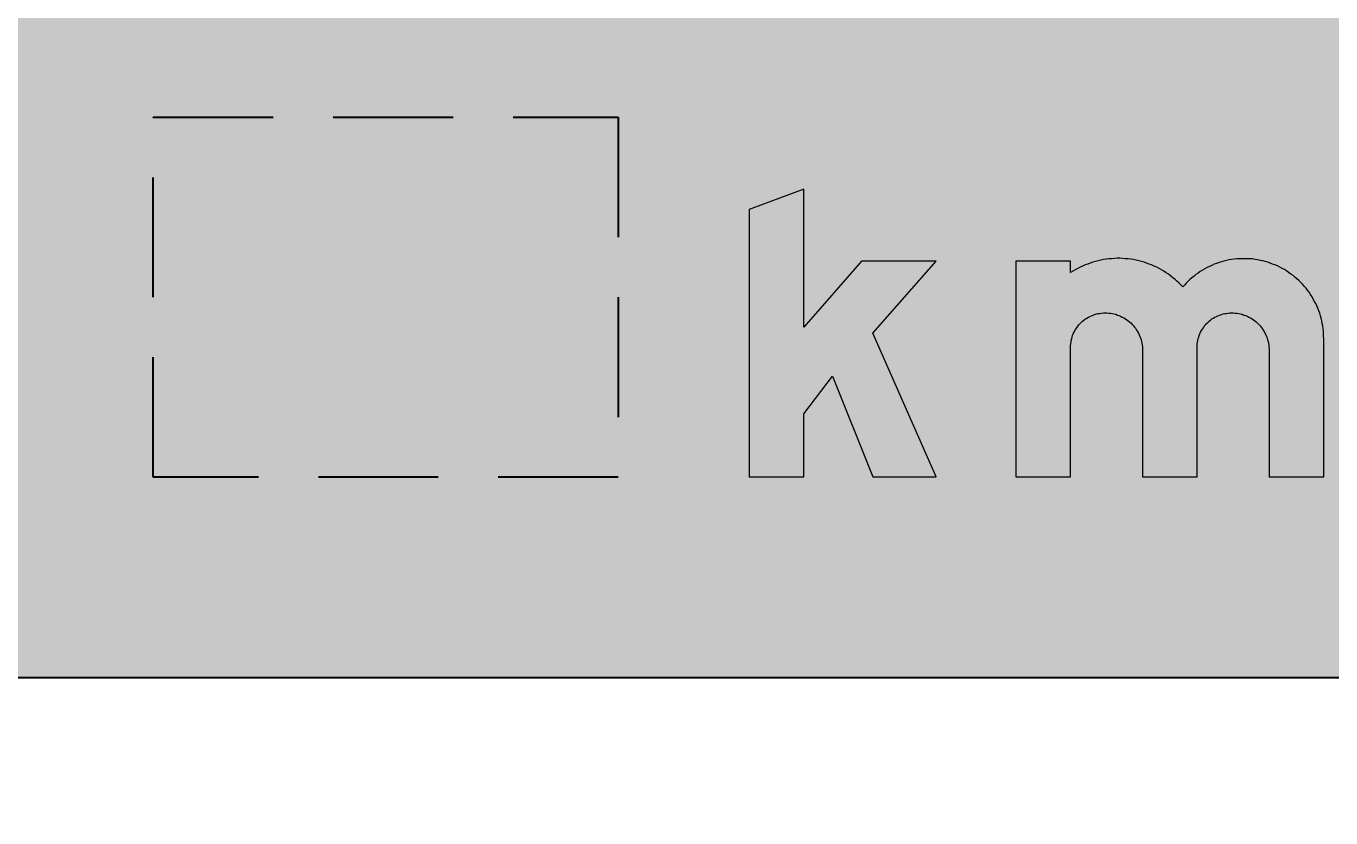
# Model space of a CAD drawing. Extents: x 0 to 1025, y -1312 to 297.
# Drawn here: x 260.65 to 293.29, y 86.79 to 106.6 of the extents above; entities that cross this region are included whole.
import ezdxf

# ---------------------------------------------------------------- set-up
doc = ezdxf.new("R2010")
doc.units = 0
doc.header["$LTSCALE"] = 6
doc.header["$MEASUREMENT"] = 0
doc.header["$PDSIZE"] = 1
doc.linetypes.add('HIDDEN', pattern=[0.375, 0.25, -0.125])
doc.layers.get('0').update_dxf_attribs({"linetype": 'CONTINUOUS'})
doc.layers.get('DEFPOINTS').update_dxf_attribs({"linetype": 'CONTINUOUS'})
doc.layers.add('L25', color=1, linetype='CONTINUOUS')
doc.layers.add('T25', color=1, linetype='CONTINUOUS')
doc.layers.add('yellow', color=7, linetype='CONTINUOUS', true_color=0xfcd900)
doc.styles.add('ISO', font='iso3098b.shx')
doc.dimstyles.new('SIGNSDIM', dxfattribs={"dimtxt": 2.5, "dimasz": 0.2, "dimexe": 1, "dimexo": 1.5, "dimgap": 1, "dimtad": 1, "dimtoh": 1, "dimdec": 4, "dimlfac": 10, "dimrnd": 1, "dimdsep": 46, "dimtxsty": 'ISO', "dimblk": 'SGNDIM', "dimcen": 2.5, "dimse2": 1, "dimadec": 0, "dimazin": 0, "dimtfac": 1, "dimtdec": 4, "dimtix": 1, "dimtmove": 0, "dimatfit": 3, "dimldrblk": 'SGNDIM', "dimfxl": 1, "dimtolj": 1, "dimtzin": 0, "dimarcsym": 0})

# ---------------------------------------------------------------- blocks, each defined once
blk = doc.blocks.new('SGNDIM')
for p, q in [((0, 4.5), (0, -4.5)), ((0, 0), (-1, 0))]:
    blk.add_line(p, q)
blk = doc.blocks.new('*D85')
at = {"layer": 'DEFPOINTS', "color": 0}
for p in [(218.941, 133.624), (298.963, 133.624), (298.963, 79.377)]:
    blk.add_point(p, dxfattribs=at)
at = {"layer": 'T25', "color": 0, "lineweight": -2}
blk.add_line((219.141, 79.377), (298.763, 79.377), dxfattribs=at)
at = {"layer": 'T25', "color": 0, "lineweight": -2, "xscale": 0.2, "yscale": 0.2, "zscale": 0.2, "rotation": 180}
blk.add_blockref('SGNDIM', (218.941, 79.377), dxfattribs=at)
at = {"layer": 'T25', "color": 0, "lineweight": -2, "xscale": 0.2, "yscale": 0.2, "zscale": 0.2}
blk.add_blockref('SGNDIM', (298.963, 79.377), dxfattribs=at)
at = {"layer": 'T25', "color": 0, "insert": (258.952, 81.627), "char_height": 2.5, "attachment_point": 5, "style": 'ISO'}
blk.add_mtext('\\A1;800', dxfattribs=at)
blk = doc.blocks.new('*D88')
at = {"layer": 'DEFPOINTS', "color": 0}
for p in [(218.941, 125.781), (298.963, 125.781), (298.963, 71.533)]:
    blk.add_point(p, dxfattribs=at)
at = {"layer": 'T25', "color": 0, "lineweight": -2}
blk.add_line((219.141, 71.533), (298.763, 71.533), dxfattribs=at)
at = {"layer": 'T25', "color": 0, "lineweight": -2, "xscale": 0.2, "yscale": 0.2, "zscale": 0.2, "rotation": 180}
blk.add_blockref('SGNDIM', (218.941, 71.533), dxfattribs=at)
at = {"layer": 'T25', "color": 0, "lineweight": -2, "xscale": 0.2, "yscale": 0.2, "zscale": 0.2}
blk.add_blockref('SGNDIM', (298.963, 71.533), dxfattribs=at)
at = {"layer": 'T25', "color": 0, "insert": (258.952, 73.783), "char_height": 2.5, "attachment_point": 5, "style": 'ISO'}
blk.add_mtext('\\A1;800', dxfattribs=at)
blk = doc.blocks.new('*D91')
at = {"layer": 'DEFPOINTS', "color": 0}
for p in [(218.941, 118.077), (298.963, 118.077), (298.963, 63.829)]:
    blk.add_point(p, dxfattribs=at)
at = {"layer": 'T25', "color": 0, "lineweight": -2}
blk.add_line((219.141, 63.829), (298.763, 63.829), dxfattribs=at)
at = {"layer": 'T25', "color": 0, "lineweight": -2, "xscale": 0.2, "yscale": 0.2, "zscale": 0.2, "rotation": 180}
blk.add_blockref('SGNDIM', (218.941, 63.829), dxfattribs=at)
at = {"layer": 'T25', "color": 0, "lineweight": -2, "xscale": 0.2, "yscale": 0.2, "zscale": 0.2}
blk.add_blockref('SGNDIM', (298.963, 63.829), dxfattribs=at)
at = {"layer": 'T25', "color": 0, "insert": (258.952, 66.079), "char_height": 2.5, "attachment_point": 5, "style": 'ISO'}
blk.add_mtext('\\A1;800', dxfattribs=at)
blk = doc.blocks.new('*D94')
at = {"layer": 'DEFPOINTS', "color": 0}
for p in [(218.941, 95.379), (298.963, 95.379), (298.963, 56.204)]:
    blk.add_point(p, dxfattribs=at)
at = {"layer": 'T25', "color": 0, "lineweight": -2}
blk.add_line((219.141, 56.204), (298.763, 56.204), dxfattribs=at)
at = {"layer": 'T25', "color": 0, "lineweight": -2, "xscale": 0.2, "yscale": 0.2, "zscale": 0.2, "rotation": 180}
blk.add_blockref('SGNDIM', (218.941, 56.204), dxfattribs=at)
at = {"layer": 'T25', "color": 0, "lineweight": -2, "xscale": 0.2, "yscale": 0.2, "zscale": 0.2}
blk.add_blockref('SGNDIM', (298.963, 56.204), dxfattribs=at)
at = {"layer": 'T25', "color": 0, "insert": (258.952, 58.454), "char_height": 2.5, "attachment_point": 5, "style": 'ISO'}
blk.add_mtext('\\A1;800', dxfattribs=at)
blk = doc.blocks.new('*D109')
at = {"layer": 'DEFPOINTS', "color": 0}
for p in [(312.099, 151.293), (199.383, 90.304), (213.745, 90.304)]:
    blk.add_point(p, dxfattribs=at)
at = {"layer": 'T25', "color": 0, "lineweight": -2}
for p, q in [((199.383, 151.093), (199.383, 90.504)), ((212.245, 90.304), (198.383, 90.304))]:
    blk.add_line(p, q, dxfattribs=at)
at = {"layer": 'T25', "color": 0, "lineweight": -2, "xscale": 0.2, "yscale": 0.2, "zscale": 0.2}
for p, rotation in [((199.383, 151.293), 90), ((199.383, 90.304), 270)]:
    blk.add_blockref('SGNDIM', p, dxfattribs=dict(at, rotation=rotation))
at = {"layer": 'T25', "color": 0, "insert": (197.133, 120.798), "char_height": 2.5, "attachment_point": 5, "rotation": 90, "style": 'ISO'}
blk.add_mtext('\\A1;610', dxfattribs=at)

msp = doc.modelspace()

# ---------------------------------------------------------------- hatches: boundary and pattern name
at = {"layer": 'L25'}
h = msp.add_hatch(color=256, dxfattribs=at)
h.paths.add_polyline_path([(278.734327, 95.319405), (280.102372, 95.319405), (280.102372, 96.901931), (280.821175, 97.841012), (281.829818, 95.319405), (283.412344, 95.319405), (281.829818, 98.919217), (283.412344, 100.722021), (281.545775, 100.722021), (280.102372, 99.064137), (280.102372, 102.519029), (278.734327, 102.014707)])
h.paths.add_polyline_path([(291.742343, 98.490254), (291.742343, 95.319405), (293.110387, 95.319405), (293.110387, 98.774297), (293.10459, 98.843858), (293.10459, 98.907623), (293.098794, 98.971388), (293.092997, 99.035153), (293.081403, 99.098918), (293.06981, 99.162682), (293.058216, 99.226447), (293.040826, 99.290212), (293.023435, 99.353977), (293.006045, 99.417741), (292.982858, 99.475709), (292.95967, 99.539474), (292.936483, 99.597442), (292.907499, 99.65541), (292.878515, 99.713378), (292.843734, 99.771346), (292.81475, 99.829314), (292.77997, 99.887282), (292.739392, 99.939453), (292.704611, 99.991624), (292.664034, 100.043796), (292.617659, 100.09017), (292.577082, 100.142341), (292.530707, 100.188716), (292.484333, 100.23509), (292.437959, 100.275668), (292.385787, 100.322042), (292.339413, 100.36262), (292.287242, 100.3974), (292.229274, 100.437978), (292.177103, 100.472759), (292.124931, 100.50754), (292.066963, 100.536524), (292.008995, 100.571304), (291.951028, 100.600288), (291.887263, 100.623475), (291.829295, 100.646663), (291.76553, 100.66985), (291.707562, 100.693037), (291.643797, 100.710427), (291.580032, 100.727818), (291.516268, 100.739411), (291.452503, 100.751005), (291.388738, 100.762599), (291.324973, 100.774192), (291.261209, 100.779989), (291.191647, 100.779989), (291.127882, 100.779989), (291.064117, 100.779989), (291.000353, 100.779989), (290.936588, 100.774192), (290.867026, 100.768395), (290.803261, 100.756802), (290.739497, 100.751005), (290.675732, 100.733615), (290.611967, 100.722021), (290.548202, 100.704631), (290.490234, 100.681443), (290.42647, 100.664053), (290.368502, 100.640866), (290.304737, 100.611882), (290.246769, 100.588695), (290.188801, 100.559711), (290.130833, 100.52493), (290.072865, 100.495946), (290.020694, 100.461165), (289.968522, 100.420588), (289.910555, 100.385807), (289.86418, 100.345229), (289.812009, 100.304652), (289.759838, 100.258277), (289.713463, 100.2177), (289.667089, 100.171325), (289.626511, 100.119154), (289.580137, 100.07278), (289.533763, 100.124951), (289.487388, 100.171325), (289.435217, 100.2177), (289.388843, 100.264074), (289.330875, 100.304652), (289.278703, 100.351026), (289.226532, 100.391604), (289.168564, 100.426384), (289.110596, 100.466962), (289.052628, 100.501743), (288.988864, 100.536524), (288.930896, 100.565507), (288.867131, 100.594491), (288.803366, 100.623475), (288.739601, 100.646663), (288.675836, 100.66985), (288.612072, 100.693037), (288.548307, 100.710427), (288.478745, 100.727818), (288.414981, 100.745208), (288.345419, 100.756802), (288.281654, 100.768395), (288.212093, 100.774192), (288.142531, 100.779989), (288.072969, 100.785786), (288.009205, 100.791583), (287.939643, 100.791583), (287.870082, 100.785786), (287.80052, 100.779989), (287.730958, 100.774192), (287.667194, 100.768395), (287.597632, 100.756802), (287.52807, 100.745208), (287.464306, 100.727818), (287.394744, 100.710427), (287.330979, 100.693037), (287.267214, 100.66985), (287.20345, 100.646663), (287.139685, 100.623475), (287.07592, 100.594491), (287.012155, 100.565507), (286.954187, 100.536524), (286.890423, 100.501743), (286.832455, 100.466962), (286.774487, 100.432181), (286.774487, 100.722021), (285.406442, 100.722021), (285.406442, 95.319405), (286.774487, 95.319405), (286.774487, 98.559815), (286.774487, 98.60619), (286.780283, 98.646767), (286.78608, 98.693142), (286.791877, 98.733719), (286.803471, 98.780094), (286.815064, 98.820671), (286.826658, 98.861249), (286.844048, 98.901826), (286.861439, 98.942404), (286.884626, 98.982982), (286.907813, 99.017762), (286.931, 99.052543), (286.954187, 99.093121), (286.983171, 99.122105), (287.012155, 99.156886), (287.041139, 99.18587), (287.07592, 99.214853), (287.110701, 99.243837), (287.145482, 99.272821), (287.180263, 99.296009), (287.22084, 99.319196), (287.255621, 99.336586), (287.296198, 99.353977), (287.336776, 99.371367), (287.377354, 99.382961), (287.423728, 99.400351), (287.464306, 99.406148), (287.51068, 99.411945), (287.551258, 99.417741), (287.597632, 99.423538), (287.63821, 99.423538), (287.684584, 99.423538), (287.730958, 99.417741), (287.771536, 99.417741), (287.81791, 99.406148), (287.858488, 99.400351), (287.904862, 99.388757), (287.94544, 99.371367), (287.986017, 99.359773), (288.026595, 99.342383), (288.067173, 99.319196), (288.10775, 99.301805), (288.148328, 99.278618), (288.183109, 99.249634), (288.217889, 99.226447), (288.25267, 99.197463), (288.287451, 99.168479), (288.316435, 99.133698), (288.345419, 99.104714), (288.374403, 99.069934), (288.403387, 99.035153), (288.426574, 98.994575), (288.449761, 98.959794), (288.472949, 98.919217), (288.490339, 98.878639), (288.507729, 98.838062), (288.52512, 98.797484), (288.536713, 98.75111), (288.548307, 98.710532), (288.559901, 98.664158), (288.565697, 98.62358), (288.571494, 98.577206), (288.571494, 98.530831), (288.577291, 98.490254), (288.577291, 95.319405), (289.939539, 95.319405), (289.939539, 98.559815), (289.945335, 98.60619), (289.945335, 98.646767), (289.951132, 98.693142), (289.956929, 98.733719), (289.968522, 98.780094), (289.980116, 98.820671), (289.99171, 98.861249), (290.0091, 98.901826), (290.02649, 98.942404), (290.049678, 98.982982), (290.072865, 99.017762), (290.096052, 99.052543), (290.119239, 99.093121), (290.148223, 99.122105), (290.177207, 99.156886), (290.206191, 99.18587), (290.240972, 99.214853), (290.275753, 99.243837), (290.310534, 99.272821), (290.345314, 99.296009), (290.385892, 99.319196), (290.42647, 99.336586), (290.46125, 99.353977), (290.501828, 99.371367), (290.548202, 99.382961), (290.58878, 99.400351), (290.629357, 99.406148), (290.675732, 99.411945), (290.716309, 99.417741), (290.762684, 99.423538), (290.803261, 99.423538), (290.849636, 99.423538), (290.89601, 99.417741), (290.936588, 99.417741), (290.982962, 99.406148), (291.02354, 99.400351), (291.069914, 99.388757), (291.110492, 99.371367), (291.151069, 99.359773), (291.197444, 99.342383), (291.232225, 99.319196), (291.272802, 99.301805), (291.31338, 99.278618), (291.34816, 99.249634), (291.382941, 99.226447), (291.417722, 99.197463), (291.452503, 99.168479), (291.481487, 99.133698), (291.516268, 99.104714), (291.539455, 99.069934), (291.568439, 99.035153), (291.591626, 98.994575), (291.614813, 98.959794), (291.638, 98.919217), (291.655391, 98.878639), (291.672781, 98.838062), (291.690172, 98.797484), (291.701765, 98.75111), (291.713359, 98.710532), (291.724952, 98.664158), (291.730749, 98.62358), (291.736546, 98.577206), (291.742343, 98.530831)])
at = {"layer": 'yellow'}
h = msp.add_hatch(color=256, dxfattribs=at)
edge = h.paths.add_edge_path()
edge.add_arc((293.954325, 260.341126), 9.997745, 0, 90)
edge.add_line((293.954325, 270.338871), (223.949814, 270.338871))
edge.add_arc((223.949814, 260.341126), 9.997745, 90, 180)
edge.add_line((213.95207, 260.341126), (213.95207, 100.30153))
edge.add_arc((223.949814, 100.30153), 9.997745, 180, 270)
edge.add_line((223.949814, 90.303785), (293.954325, 90.303785))
edge.add_arc((293.954325, 100.30153), 9.997745, 270, 360)
edge.add_line((303.95207, 100.30153), (303.95207, 260.341126))
edge = h.paths.add_edge_path(flags=16)
edge.add_arc((223.949814, 260.341126), 7.998196, 90, 180)
edge.add_line((215.951619, 260.341126), (215.951619, 237.346313))
edge.add_arc((223.949814, 237.346313), 7.998196, 180, 270)
edge.add_line((223.949814, 229.348118), (247.944401, 229.348118))
edge.add_arc((247.944401, 237.346313), 7.998196, 270, 360)
edge.add_line((255.942597, 237.346313), (255.942597, 260.341126))
edge.add_arc((247.944401, 260.341126), 7.998196, 360, 450)
edge.add_line((247.944401, 268.339322), (223.949814, 268.339322))
edge = h.paths.add_edge_path(flags=16)
edge.add_arc((269.959738, 260.341126), 7.998196, 90, 180)
edge.add_line((261.961543, 260.341126), (261.961543, 237.346313))
edge.add_arc((269.959738, 237.346313), 7.998196, 180, 270)
edge.add_line((269.959738, 229.348118), (293.954325, 229.348118))
edge.add_arc((293.954325, 237.346313), 7.998196, 270, 360)
edge.add_line((301.952521, 237.346313), (301.952521, 260.341126))
edge.add_arc((293.954325, 260.341126), 7.998196, 360, 450)
edge.add_line((293.954325, 268.339322), (269.959738, 268.339322))
edge = h.paths.add_edge_path(flags=16)
edge.add_arc((295.713513, 191.253747), 3.199471, 315, 405)
edge.add_line((297.975881, 193.516114), (261.214437, 230.277558))
edge.add_arc((258.95207, 228.01519), 3.199471, 45, 135)
edge.add_line((256.689702, 230.277558), (219.928259, 193.516114))
edge.add_arc((222.190626, 191.253747), 3.199471, 135, 225)
edge.add_line((219.928259, 188.991379), (256.689702, 152.229936))
edge.add_arc((258.95207, 154.492303), 3.199471, 225, 315)
edge.add_line((261.214437, 152.229936), (297.975881, 188.991379))
h.paths.add_polyline_path([(218.969249, 109.292307), (218.969249, 146.292307), (298.934891, 146.292307), (298.934891, 109.292307)], flags=16)
h.paths.add_polyline_path([(248.666335, 104.321833), (248.666335, 102.87843), (250.735792, 102.87843), (250.735792, 95.319405), (252.173398, 95.319405), (252.173398, 102.87843), (254.242855, 102.87843), (254.242855, 104.321833)], flags=16)
h.paths.add_polyline_path([(241.379759, 104.321833), (242.910114, 104.321833), (244.260768, 101.527776), (245.611422, 104.321833), (247.13598, 104.321833), (244.979571, 99.997421), (247.321477, 95.319405), (245.791123, 95.319405), (244.260768, 98.472863), (242.730413, 95.319405), (241.200058, 95.319405), (243.541965, 99.997421)], flags=16)
h.paths.add_polyline_path([(233.988841, 104.321833), (239.20596, 104.321833), (239.20596, 102.87843), (235.432244, 102.87843), (235.432244, 100.722021), (238.040803, 100.722021), (238.040803, 99.278618), (235.432244, 99.278618), (235.432244, 96.762808), (239.478409, 96.762808), (239.478409, 95.319405), (233.988841, 95.319405)], flags=16)
h.paths.add_polyline_path([(224.853087, 104.321833), (226.377645, 104.321833), (229.438355, 98.287366), (229.438355, 104.321833), (230.875961, 104.321833), (230.875961, 95.319405), (229.345606, 95.319405), (226.290693, 101.348075), (226.290693, 95.319405), (224.853087, 95.319405)], flags=16)
h.paths.add_polyline_path([(278.734327, 95.319405), (280.102372, 95.319405), (280.102372, 96.901931), (280.821175, 97.841012), (281.829818, 95.319405), (283.412344, 95.319405), (281.829818, 98.919217), (283.412344, 100.722021), (281.545775, 100.722021), (280.102372, 99.064137), (280.102372, 102.519029), (278.734327, 102.014707)], flags=16)
h.paths.add_polyline_path([(291.742343, 98.490254), (291.742343, 95.319405), (293.110387, 95.319405), (293.110387, 98.774297), (293.10459, 98.843858), (293.10459, 98.907623), (293.098794, 98.971388), (293.092997, 99.035153), (293.081403, 99.098918), (293.06981, 99.162682), (293.058216, 99.226447), (293.040826, 99.290212), (293.023435, 99.353977), (293.006045, 99.417741), (292.982858, 99.475709), (292.95967, 99.539474), (292.936483, 99.597442), (292.907499, 99.65541), (292.878515, 99.713378), (292.843734, 99.771346), (292.81475, 99.829314), (292.77997, 99.887282), (292.739392, 99.939453), (292.704611, 99.991624), (292.664034, 100.043796), (292.617659, 100.09017), (292.577082, 100.142341), (292.530707, 100.188716), (292.484333, 100.23509), (292.437959, 100.275668), (292.385787, 100.322042), (292.339413, 100.36262), (292.287242, 100.3974), (292.229274, 100.437978), (292.177103, 100.472759), (292.124931, 100.50754), (292.066963, 100.536524), (292.008995, 100.571304), (291.951028, 100.600288), (291.887263, 100.623475), (291.829295, 100.646663), (291.76553, 100.66985), (291.707562, 100.693037), (291.643797, 100.710427), (291.580032, 100.727818), (291.516268, 100.739411), (291.452503, 100.751005), (291.388738, 100.762599), (291.324973, 100.774192), (291.261209, 100.779989), (291.191647, 100.779989), (291.127882, 100.779989), (291.064117, 100.779989), (291.000353, 100.779989), (290.936588, 100.774192), (290.867026, 100.768395), (290.803261, 100.756802), (290.739497, 100.751005), (290.675732, 100.733615), (290.611967, 100.722021), (290.548202, 100.704631), (290.490234, 100.681443), (290.42647, 100.664053), (290.368502, 100.640866), (290.304737, 100.611882), (290.246769, 100.588695), (290.188801, 100.559711), (290.130833, 100.52493), (290.072865, 100.495946), (290.020694, 100.461165), (289.968522, 100.420588), (289.910555, 100.385807), (289.86418, 100.345229), (289.812009, 100.304652), (289.759838, 100.258277), (289.713463, 100.2177), (289.667089, 100.171325), (289.626511, 100.119154), (289.580137, 100.07278), (289.533763, 100.124951), (289.487388, 100.171325), (289.435217, 100.2177), (289.388843, 100.264074), (289.330875, 100.304652), (289.278703, 100.351026), (289.226532, 100.391604), (289.168564, 100.426384), (289.110596, 100.466962), (289.052628, 100.501743), (288.988864, 100.536524), (288.930896, 100.565507), (288.867131, 100.594491), (288.803366, 100.623475), (288.739601, 100.646663), (288.675836, 100.66985), (288.612072, 100.693037), (288.548307, 100.710427), (288.478745, 100.727818), (288.414981, 100.745208), (288.345419, 100.756802), (288.281654, 100.768395), (288.212093, 100.774192), (288.142531, 100.779989), (288.072969, 100.785786), (288.009205, 100.791583), (287.939643, 100.791583), (287.870082, 100.785786), (287.80052, 100.779989), (287.730958, 100.774192), (287.667194, 100.768395), (287.597632, 100.756802), (287.52807, 100.745208), (287.464306, 100.727818), (287.394744, 100.710427), (287.330979, 100.693037), (287.267214, 100.66985), (287.20345, 100.646663), (287.139685, 100.623475), (287.07592, 100.594491), (287.012155, 100.565507), (286.954187, 100.536524), (286.890423, 100.501743), (286.832455, 100.466962), (286.774487, 100.432181), (286.774487, 100.722021), (285.406442, 100.722021), (285.406442, 95.319405), (286.774487, 95.319405), (286.774487, 98.559815), (286.774487, 98.60619), (286.780283, 98.646767), (286.78608, 98.693142), (286.791877, 98.733719), (286.803471, 98.780094), (286.815064, 98.820671), (286.826658, 98.861249), (286.844048, 98.901826), (286.861439, 98.942404), (286.884626, 98.982982), (286.907813, 99.017762), (286.931, 99.052543), (286.954187, 99.093121), (286.983171, 99.122105), (287.012155, 99.156886), (287.041139, 99.18587), (287.07592, 99.214853), (287.110701, 99.243837), (287.145482, 99.272821), (287.180263, 99.296009), (287.22084, 99.319196), (287.255621, 99.336586), (287.296198, 99.353977), (287.336776, 99.371367), (287.377354, 99.382961), (287.423728, 99.400351), (287.464306, 99.406148), (287.51068, 99.411945), (287.551258, 99.417741), (287.597632, 99.423538), (287.63821, 99.423538), (287.684584, 99.423538), (287.730958, 99.417741), (287.771536, 99.417741), (287.81791, 99.406148), (287.858488, 99.400351), (287.904862, 99.388757), (287.94544, 99.371367), (287.986017, 99.359773), (288.026595, 99.342383), (288.067173, 99.319196), (288.10775, 99.301805), (288.148328, 99.278618), (288.183109, 99.249634), (288.217889, 99.226447), (288.25267, 99.197463), (288.287451, 99.168479), (288.316435, 99.133698), (288.345419, 99.104714), (288.374403, 99.069934), (288.403387, 99.035153), (288.426574, 98.994575), (288.449761, 98.959794), (288.472949, 98.919217), (288.490339, 98.878639), (288.507729, 98.838062), (288.52512, 98.797484), (288.536713, 98.75111), (288.548307, 98.710532), (288.559901, 98.664158), (288.565697, 98.62358), (288.571494, 98.577206), (288.571494, 98.530831), (288.577291, 98.490254), (288.577291, 95.319405), (289.939539, 95.319405), (289.939539, 98.559815), (289.945335, 98.60619), (289.945335, 98.646767), (289.951132, 98.693142), (289.956929, 98.733719), (289.968522, 98.780094), (289.980116, 98.820671), (289.99171, 98.861249), (290.0091, 98.901826), (290.02649, 98.942404), (290.049678, 98.982982), (290.072865, 99.017762), (290.096052, 99.052543), (290.119239, 99.093121), (290.148223, 99.122105), (290.177207, 99.156886), (290.206191, 99.18587), (290.240972, 99.214853), (290.275753, 99.243837), (290.310534, 99.272821), (290.345314, 99.296009), (290.385892, 99.319196), (290.42647, 99.336586), (290.46125, 99.353977), (290.501828, 99.371367), (290.548202, 99.382961), (290.58878, 99.400351), (290.629357, 99.406148), (290.675732, 99.411945), (290.716309, 99.417741), (290.762684, 99.423538), (290.803261, 99.423538), (290.849636, 99.423538), (290.89601, 99.417741), (290.936588, 99.417741), (290.982962, 99.406148), (291.02354, 99.400351), (291.069914, 99.388757), (291.110492, 99.371367), (291.151069, 99.359773), (291.197444, 99.342383), (291.232225, 99.319196), (291.272802, 99.301805), (291.31338, 99.278618), (291.34816, 99.249634), (291.382941, 99.226447), (291.417722, 99.197463), (291.452503, 99.168479), (291.481487, 99.133698), (291.516268, 99.104714), (291.539455, 99.069934), (291.568439, 99.035153), (291.591626, 98.994575), (291.614813, 98.959794), (291.638, 98.919217), (291.655391, 98.878639), (291.672781, 98.838062), (291.690172, 98.797484), (291.701765, 98.75111), (291.713359, 98.710532), (291.724952, 98.664158), (291.730749, 98.62358), (291.736546, 98.577206), (291.742343, 98.530831)], flags=16)

# ---------------------------------------------------------------- linework, layer by layer
at = {"layer": 'L25'}
msp.add_lwpolyline([(303.95207, 260.341126, 0.414213562), (293.954325, 270.338871), (223.949814, 270.338871, 0.414213562), (213.95207, 260.341126), (213.95207, 100.30153, 0.414213562), (223.949814, 90.303785), (293.954325, 90.303785, 0.414213562), (303.95207, 100.30153)], format="xyb", close=True, dxfattribs=at)
at = {"layer": 'L25', "linetype": 'HIDDEN', "ltscale": 2}
msp.add_lwpolyline([(263.832825, 95.315027), (263.832825, 104.317221), (275.460861, 104.317221), (275.460861, 95.315027)], close=True, dxfattribs=at)
at = {"layer": 'L25', "lineweight": 0}
for points in [[(278.734327, 95.319405), (280.102372, 95.319405), (280.102372, 96.901931), (280.821175, 97.841012), (281.829818, 95.319405), (283.412344, 95.319405), (281.829818, 98.919217), (283.412344, 100.722021), (281.545775, 100.722021), (280.102372, 99.064137), (280.102372, 102.519029), (278.734327, 102.014707), (278.734327, 95.319405)], [(291.742343, 98.490254), (291.742343, 95.319405), (293.110387, 95.319405), (293.110387, 98.774297), (293.10459, 98.843858), (293.10459, 98.907623), (293.098794, 98.971388), (293.092997, 99.035153), (293.081403, 99.098918), (293.06981, 99.162682), (293.058216, 99.226447), (293.040826, 99.290212), (293.023435, 99.353977), (293.006045, 99.417741), (292.982858, 99.475709), (292.95967, 99.539474), (292.936483, 99.597442), (292.907499, 99.65541), (292.878515, 99.713378), (292.843734, 99.771346), (292.81475, 99.829314), (292.77997, 99.887282), (292.739392, 99.939453), (292.704611, 99.991624), (292.664034, 100.043796), (292.617659, 100.09017), (292.577082, 100.142341), (292.530707, 100.188716), (292.484333, 100.23509), (292.437959, 100.275668), (292.385787, 100.322042), (292.339413, 100.36262), (292.287242, 100.3974), (292.229274, 100.437978), (292.177103, 100.472759), (292.124931, 100.50754), (292.066963, 100.536524), (292.008995, 100.571304), (291.951028, 100.600288), (291.887263, 100.623475), (291.829295, 100.646663), (291.76553, 100.66985), (291.707562, 100.693037), (291.643797, 100.710427), (291.580032, 100.727818), (291.516268, 100.739411), (291.452503, 100.751005), (291.388738, 100.762599), (291.324973, 100.774192), (291.261209, 100.779989), (291.191647, 100.779989), (291.127882, 100.779989), (291.064117, 100.779989), (291.000353, 100.779989), (290.936588, 100.774192), (290.867026, 100.768395), (290.803261, 100.756802), (290.739497, 100.751005), (290.675732, 100.733615), (290.611967, 100.722021), (290.548202, 100.704631), (290.490234, 100.681443), (290.42647, 100.664053), (290.368502, 100.640866), (290.304737, 100.611882), (290.246769, 100.588695), (290.188801, 100.559711), (290.130833, 100.52493), (290.072865, 100.495946), (290.020694, 100.461165), (289.968522, 100.420588), (289.910555, 100.385807), (289.86418, 100.345229), (289.812009, 100.304652), (289.759838, 100.258277), (289.713463, 100.2177), (289.667089, 100.171325), (289.626511, 100.119154), (289.580137, 100.07278), (289.533763, 100.124951), (289.487388, 100.171325), (289.435217, 100.2177), (289.388843, 100.264074), (289.330875, 100.304652), (289.278703, 100.351026), (289.226532, 100.391604), (289.168564, 100.426384), (289.110596, 100.466962), (289.052628, 100.501743), (288.988864, 100.536524), (288.930896, 100.565507), (288.867131, 100.594491), (288.803366, 100.623475), (288.739601, 100.646663), (288.675836, 100.66985), (288.612072, 100.693037), (288.548307, 100.710427), (288.478745, 100.727818), (288.414981, 100.745208), (288.345419, 100.756802), (288.281654, 100.768395), (288.212093, 100.774192), (288.142531, 100.779989), (288.072969, 100.785786), (288.009205, 100.791583), (287.939643, 100.791583), (287.870082, 100.785786), (287.80052, 100.779989), (287.730958, 100.774192), (287.667194, 100.768395), (287.597632, 100.756802), (287.52807, 100.745208), (287.464306, 100.727818), (287.394744, 100.710427), (287.330979, 100.693037), (287.267214, 100.66985), (287.20345, 100.646663), (287.139685, 100.623475), (287.07592, 100.594491), (287.012155, 100.565507), (286.954187, 100.536524), (286.890423, 100.501743), (286.832455, 100.466962), (286.774487, 100.432181), (286.774487, 100.722021), (285.406442, 100.722021), (285.406442, 95.319405), (286.774487, 95.319405), (286.774487, 98.559815), (286.774487, 98.60619), (286.780283, 98.646767), (286.78608, 98.693142), (286.791877, 98.733719), (286.803471, 98.780094), (286.815064, 98.820671), (286.826658, 98.861249), (286.844048, 98.901826), (286.861439, 98.942404), (286.884626, 98.982982), (286.907813, 99.017762), (286.931, 99.052543), (286.954187, 99.093121), (286.983171, 99.122105), (287.012155, 99.156886), (287.041139, 99.18587), (287.07592, 99.214853), (287.110701, 99.243837), (287.145482, 99.272821), (287.180263, 99.296009), (287.22084, 99.319196), (287.255621, 99.336586), (287.296198, 99.353977), (287.336776, 99.371367), (287.377354, 99.382961), (287.423728, 99.400351), (287.464306, 99.406148), (287.51068, 99.411945), (287.551258, 99.417741), (287.597632, 99.423538), (287.63821, 99.423538), (287.684584, 99.423538), (287.730958, 99.417741), (287.771536, 99.417741), (287.81791, 99.406148), (287.858488, 99.400351), (287.904862, 99.388757), (287.94544, 99.371367), (287.986017, 99.359773), (288.026595, 99.342383), (288.067173, 99.319196), (288.10775, 99.301805), (288.148328, 99.278618), (288.183109, 99.249634), (288.217889, 99.226447), (288.25267, 99.197463), (288.287451, 99.168479), (288.316435, 99.133698), (288.345419, 99.104714), (288.374403, 99.069934), (288.403387, 99.035153), (288.426574, 98.994575), (288.449761, 98.959794), (288.472949, 98.919217), (288.490339, 98.878639), (288.507729, 98.838062), (288.52512, 98.797484), (288.536713, 98.75111), (288.548307, 98.710532), (288.559901, 98.664158), (288.565697, 98.62358), (288.571494, 98.577206), (288.571494, 98.530831), (288.577291, 98.490254), (288.577291, 95.319405), (289.939539, 95.319405), (289.939539, 98.559815), (289.945335, 98.60619), (289.945335, 98.646767), (289.951132, 98.693142), (289.956929, 98.733719), (289.968522, 98.780094), (289.980116, 98.820671), (289.99171, 98.861249), (290.0091, 98.901826), (290.02649, 98.942404), (290.049678, 98.982982), (290.072865, 99.017762), (290.096052, 99.052543), (290.119239, 99.093121), (290.148223, 99.122105), (290.177207, 99.156886), (290.206191, 99.18587), (290.240972, 99.214853), (290.275753, 99.243837), (290.310534, 99.272821), (290.345314, 99.296009), (290.385892, 99.319196), (290.42647, 99.336586), (290.46125, 99.353977), (290.501828, 99.371367), (290.548202, 99.382961), (290.58878, 99.400351), (290.629357, 99.406148), (290.675732, 99.411945), (290.716309, 99.417741), (290.762684, 99.423538), (290.803261, 99.423538), (290.849636, 99.423538), (290.89601, 99.417741), (290.936588, 99.417741), (290.982962, 99.406148), (291.02354, 99.400351), (291.069914, 99.388757), (291.110492, 99.371367), (291.151069, 99.359773), (291.197444, 99.342383), (291.232225, 99.319196), (291.272802, 99.301805), (291.31338, 99.278618), (291.34816, 99.249634), (291.382941, 99.226447), (291.417722, 99.197463), (291.452503, 99.168479), (291.481487, 99.133698), (291.516268, 99.104714), (291.539455, 99.069934), (291.568439, 99.035153), (291.591626, 98.994575), (291.614813, 98.959794), (291.638, 98.919217), (291.655391, 98.878639), (291.672781, 98.838062), (291.690172, 98.797484), (291.701765, 98.75111), (291.713359, 98.710532), (291.724952, 98.664158), (291.730749, 98.62358), (291.736546, 98.577206), (291.742343, 98.530831)]]:
    msp.add_lwpolyline(points, close=True, dxfattribs=at)

# ---------------------------------------------------------------- dimensions: what is measured, and where the dimension line sits
at = {"layer": 'T25'}
dim = msp.add_linear_dim(base=(199.383395, 90.303785), p1=(312.098859, 151.292833), p2=(213.744507, 90.303785), angle=90, dimstyle='SIGNSDIM', override={"dimse1": 1, "dimse2": 0}, dxfattribs=at)
dim.commit()
dim.dimension.update_dxf_attribs({"geometry": '*D109', "text_midpoint": (197.133395, 120.798309)})
for base, p1, p2, picture, middle in [((298.963011, 79.376532), (218.941128, 133.624118), (298.963011, 133.624118), '*D85', (258.95207, 81.626532)), ((298.963011, 71.533268), (218.941128, 125.780853), (298.963011, 125.780853), '*D88', (258.95207, 73.783268)), ((298.963011, 63.829148), (218.941128, 118.076734), (298.963011, 118.076734), '*D91', (258.95207, 66.079148)), ((298.963011, 56.203752), (218.941128, 95.378989), (298.963011, 95.378989), '*D94', (258.95207, 58.453752))]:
    dim = msp.add_linear_dim(base=base, p1=p1, p2=p2, dimstyle='SIGNSDIM', override={"dimse1": 1}, dxfattribs=at)
    dim.commit()
    dim.dimension.update_dxf_attribs({"geometry": picture, "text_midpoint": middle})

doc.saveas('drawing.dxf')
